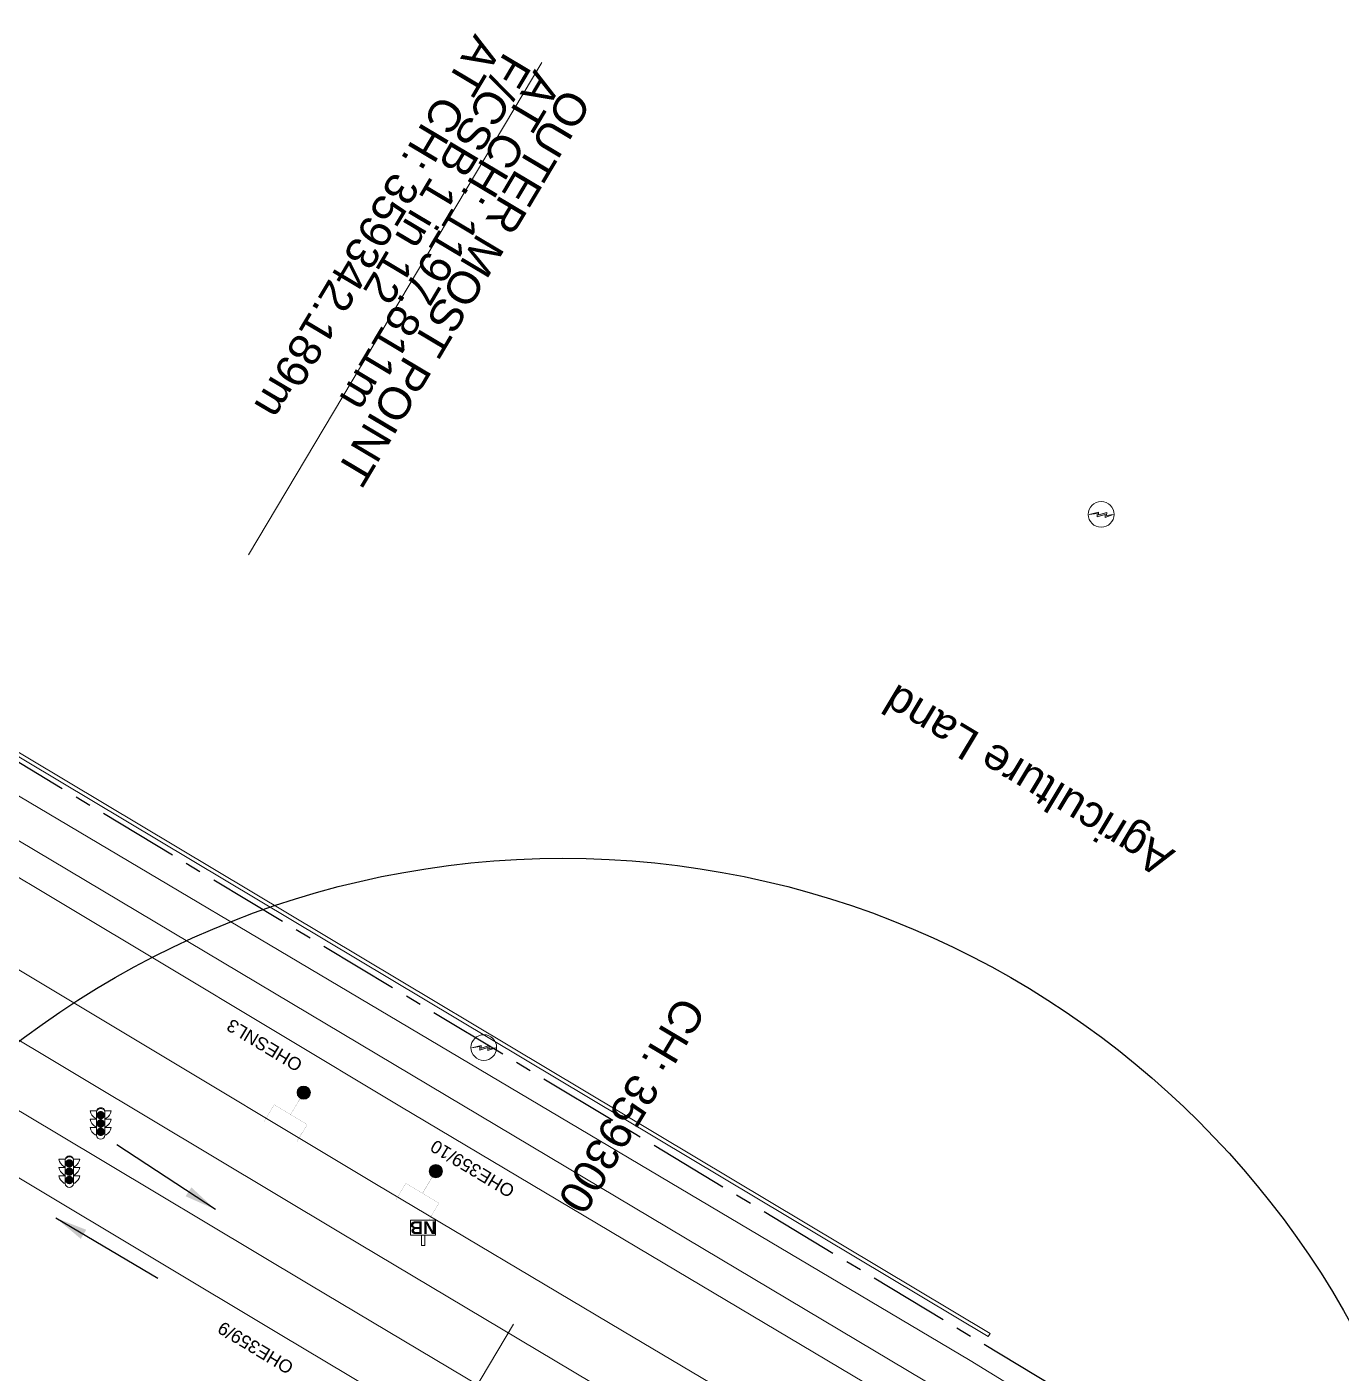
# Model space of a CAD drawing. Header units: metres. Extents: x 593168 to 611286, y 3401475 to 3412398.
# Drawn here: x 594670.1 to 594772.3, y 3411432.6 to 3411537.3 of the extents above; entities that cross this region are included whole.
import ezdxf
from ezdxf.enums import TextEntityAlignment as Align

# ---------------------------------------------------------------- set-up
doc = ezdxf.new("R2010")
doc.units = ezdxf.units.M
doc.header["$MEASUREMENT"] = 0
doc.linetypes.add('CENTER', pattern=[2, 1.25, -0.25, 0.25, -0.25])
for name, color, linetype, lineweight in [('Electric Pole', 251, 'Continuous', 0), ('Existing IR Chainage', 7, 'Continuous', 0), ('Existing IR Track', 143, 'Continuous', 0), ('Name Board', 251, 'Continuous', 0), ('OHE MAST', 8, 'Continuous', 0), ('OHE MAST TEXT', 8, 'Continuous', 0), ("SANEHWAL STN. SRJ'S", 251, 'Continuous', 0), ('Side Details', 251, 'Continuous', 0), ('Sign Board', 251, 'Continuous', 0), ('Subroad Edge', 34, 'Continuous', 0), ('Wing Wall', 7, 'Continuous', 0)]:
    doc.layers.add(name, color=color, linetype=linetype, lineweight=lineweight)
doc.layers.add('Existing Railway Boundary', color=7, linetype='CENTER')
doc.styles.add('NB', font='swissbo.ttf', dxfattribs={"height": 1.5})
doc.styles.get("Standard").update_dxf_attribs({"font": 'arial_0.ttf'})
doc.styles.add('Style-Arial', font='arial_0.ttf')
doc.dimstyles.new('ISO-25', dxfattribs={"dimtxt": 2.5, "dimasz": 2.5, "dimexe": 1.25, "dimexo": 0.625, "dimtad": 1, "dimtxsty": 'Standard', "dimcen": 2.5, "dimadec": 0, "dimazin": 0, "dimtfac": 1, "dimtmove": 0, "dimatfit": 3, "dimfxl": 1, "dimarcsym": 0})

# ---------------------------------------------------------------- blocks, each defined once
blk = doc.blocks.new('EP')
blk.add_hatch(color=8).paths.add_polyline_path([(-0.21, -0.05), (-0.21, 0.16), (-0.93, -0.01), (-0.31, 0.07), (-0.31, -0.19), (0.31, 0), (0.31, -0.24), (0.94, -0.01), (0.41, -0.1), (0.43, 0.15)])
at = {"color": 8}
for p, q in [((-0.93, -0.01), (-0.21, 0.16)), ((-0.31, 0.07), (-0.93, -0.01)), ((-0.31, -0.19), (-0.31, 0.07)), ((0.31, 0), (-0.31, -0.19)), ((-0.21, 0.16), (-0.21, -0.05)), ((-0.21, -0.05), (0.43, 0.15)), ((0.31, -0.24), (0.31, 0)), ((0.43, 0.15), (0.41, -0.1)), ((0.94, -0.01), (0.31, -0.24)), ((0.41, -0.1), (0.94, -0.01))]:
    blk.add_line(p, q, dxfattribs=at)
blk.add_circle((0, 0), 1, dxfattribs=at)
blk = doc.blocks.new('NB')
for p, q in [((-0.98, 0.82), (-0.98, 1.98)), ((-0.98, 1.98), (0.98, 1.98)), ((0.98, 1.98), (0.98, 0.82)), ((-0.98, 0.82), (0.98, 0.82)), ((-0.13, 0.82), (-0.13, 0)), ((-0.13, 0), (0.13, 0)), ((0.13, 0.82), (0.13, 0))]:
    blk.add_line(p, q)
at = {"style": 'NB', "width": 1.025371}
blk.add_text('NB', height=0.988, rotation=180, dxfattribs=at).set_placement((0, 1.39), align=Align.MIDDLE)
blk = doc.blocks.new('SIG')
for color, points in [(1, [(-0.22, 0.42, 0.180295), (-0.01, 0.33, -0.00255), (0.01, 0.33, -0.00255), (0.02, 0.33, 0.180295), (0.23, 0.42, -0.002654), (0.25, 0.44, 0.184495), (0.33, 0.65, 1.000001), (-0.32, 0.65, 0.184495), (-0.24, 0.44, -0.002654)]), (2, [(0.23, -0.23, -0.002654), (0.25, -0.21, 0.184495), (0.33, 0.01, 1.000001), (-0.32, 0.01, 0.184495), (-0.24, -0.21, -0.002654), (-0.22, -0.23, 0.180295), (-0.01, -0.32, -0.00255), (0.01, -0.32, -0.00255), (0.02, -0.32, 0.180295)]), (3, [(0.23, -0.88, -0.002654), (0.25, -0.86, 0.184495), (0.33, -0.64, 1.000001), (-0.32, -0.64, 0.184495), (-0.24, -0.86, -0.002654), (-0.22, -0.88, 0.395599)])]:
    blk.add_hatch(color=color).paths.add_polyline_path(points)
for p, q in [((-0.31, 0.98), (-0.32, -0.9)), ((0.33, -0.9), (0.32, 0.98))]:
    blk.add_line(p, q)
for points in [[(-0.31, 0.98), (-0.81, 0.98, 0.198758), (-0.42, 0.41, 0.003814), (-0.31, 0.39, 0.003814)], [(-0.31, 0.33), (-0.81, 0.33, 0.198758), (-0.42, -0.23, 0.003727), (-0.32, -0.26, 0.003727)], [(0.32, 0.98), (0.82, 0.98, -0.198758), (0.44, 0.41, -0.003814), (0.32, 0.39, -0.003814)], [(0.32, 0.33), (0.82, 0.33, -0.198758), (0.44, -0.23, -0.003727), (0.33, -0.26, -0.003727)], [(-0.32, -0.32), (-0.81, -0.32, 0.198758), (-0.42, -0.88, 0.003639), (-0.32, -0.9)], [(0.33, -0.32), (0.82, -0.32, -0.198758), (0.44, -0.88, -0.003639), (0.33, -0.9)]]:
    blk.add_lwpolyline(points, format="xyb")
for centre, radius, start, end in [((0.01, 0.91), 0.324, 12.4049, 167.5951), ((0.01, 0.81), 0.357, 27.7578, 152.2422), ((0.01, -0.9), 0.324, 181.4572, 358.5428)]:
    blk.add_arc(centre, radius, start, end)
blk = doc.blocks.new('OHE MAST')
h = blk.add_hatch(color=256)
h.dxf.hatch_style = 1
edge = h.paths.add_edge_path()
edge.add_arc((0, 0), 0.514, 0, 360)
at = {"const_width": 0.01}
for points in [[(1.5, 3.5), (1.5, 2), (-1.5, 2), (-1.5, 3.5)], [(0, 2), (0, 0)]]:
    blk.add_lwpolyline(points, dxfattribs=at)
blk.add_circle((0, 0), 0.514)

msp = doc.modelspace()

# ---------------------------------------------------------------- linework, layer by layer
at = {"color": 3}
msp.add_circle((594711.814, 3411402.6123), 70, dxfattribs=at)
at = {"layer": 'Existing IR Chainage', "color": 7, "linetype": 'Continuous', "lineweight": 13, "flags": 128}
msp.add_lwpolyline([(594707.9759, 3411436.3933), (594702.8482, 3411427.8081)], dxfattribs=at)
at = {"layer": 'Existing IR Track', "flags": 128}
for points in [[(594769.2937, 3411411.5087), (594738.2403, 3411430.0717), (594719.6103, 3411441.1562), (594699.1271, 3411453.3433), (594680.2945, 3411464.6285), (594660.0293, 3411476.7721), (594641.4131, 3411487.8684), (594622.8963, 3411498.9055), (594608.1998, 3411507.7401), (594594.524, 3411515.9611), (594578.5731, 3411525.4629), (594563.6823, 3411534.332)], [(594767.2177, 3411405.5967), (594751.5359, 3411414.9735), (594736.3358, 3411424.0624), (594716.4471, 3411435.8747), (594697.173, 3411447.3216), (594677.1269, 3411459.3397), (594657.271, 3411471.2437), (594638.2566, 3411482.5939), (594618.8021, 3411494.2072), (594605.0367, 3411502.4598), (594591.7052, 3411510.452), (594575.409, 3411520.1748), (594560.6335, 3411528.9904)], [(594884.9352, 3411331.8857), (594849.4513, 3411351.8555), (594833.2611, 3411361.1098), (594817.8409, 3411369.9185), (594803.1366, 3411378.7315), (594788.5482, 3411387.3254), (594776.341, 3411394.6361), (594765.1549, 3411401.3355), (594749.1059, 3411410.9154), (594733.6812, 3411420.1226), (594714.0336, 3411431.8402), (594694.5094, 3411443.4841), (594674.7196, 3411455.3201), (594666.0839, 3411460.485), (594654.6508, 3411467.2947), (594638.1544, 3411477.136), (594635.0542, 3411479.0011), (594632.0941, 3411480.7514), (594616.2079, 3411490.181), (594602.5807, 3411498.3571), (594588.8821, 3411506.5762), (594572.9618, 3411516.0885)], [(594848.6475, 3411345.9742), (594830.4478, 3411356.8192), (594815.0696, 3411365.983), (594800.3615, 3411374.7983), (594785.7541, 3411383.551), (594773.9248, 3411390.606), (594762.0722, 3411397.675), (594746.6933, 3411406.8845), (594731.1568, 3411416.1884), (594711.6308, 3411427.8272), (594691.999, 3411439.5288), (594672.4176, 3411451.2241), (594652.249, 3411463.2701), (594633.4137, 3411474.5054), (594622.442, 3411481.0482), (594619.219, 3411482.9325), (594616.37, 3411484.6175), (594600.1637, 3411494.3212), (594587.994, 3411501.6087), (594586.2924, 3411502.609), (594573.6749, 3411510.1435)], [(594843.8742, 3411343.5782), (594828.137, 3411352.9594), (594812.4017, 3411362.3396), (594797.852, 3411371.0767), (594783.3004, 3411379.8149), (594771.6345, 3411386.7797), (594759.9694, 3411393.744), (594744.3819, 3411403.0275), (594728.7949, 3411412.3108), (594709.3096, 3411423.9489), (594689.8243, 3411435.587), (594670.0067, 3411447.448), (594650.1883, 3411459.3096), (594631.1296, 3411470.6937), (594612.0734, 3411482.0763), (594597.929, 3411490.5859), (594583.7813, 3411499.0973), (594568.3129, 3411508.3231)]]:
    msp.add_lwpolyline(points, dxfattribs=at)
at = {"layer": 'Existing Railway Boundary', "ltscale": 5}
msp.add_lwpolyline([(595219.3757, 3411224.4926), (595139.956, 3411236.51), (595055.2514, 3411260.2607), (595055.2471, 3411260.3203), (595019.6301, 3411275.5296), (595019.8343, 3411275.5642), (594996.1386, 3411287.071), (594964.5551, 3411304.37), (594878.4143, 3411354.1285), (594195.4154, 3411765.8048), (594139.4384, 3411820.4266), (594013.2418, 3411902.9335), (593973.1737, 3411931.7423), (593936.2204, 3411951.7466)], dxfattribs=at)
at = {"layer": "SANEHWAL STN. SRJ'S", "lineweight": 13, "flags": 128}
msp.add_lwpolyline([(594710.1575, 3411534.5198), (594687.36, 3411496.2245)], dxfattribs=at)
at = {"layer": 'Subroad Edge'}
for points in [[(594743.4914, 3411433.5636, 256.252), (594625.8162, 3411503.3334, 256.1021), (594565.4057, 3411539.8208, 256.0261), (594494.0908, 3411582.2968, 256.191), (594426.3824, 3411623.0386, 256.0981), (594414.3151, 3411630.279, 256.0251), (594392.0459, 3411643.6024, 256.0181), (594332.2068, 3411679.0563, 256.141), (594277.4658, 3411712.2587, 256.196), (594236.9134, 3411736.3523, 256.168), (594204.317, 3411753.9367, 256.188), (594179.417, 3411772.9736, 256.324), (594168.7041, 3411785.0447, 256.251), (594160.2137, 3411800.1846, 256.271), (594124.6682, 3411830.2902, 256.418), (594103.7824, 3411844.1325, 256.5319), (594084.0928, 3411858.7686, 256.8268), (594068.7511, 3411869.013, 256.7349), (594027.3444, 3411891.9881, 256.8348)], [(594741.3132, 3411431.1755, 256.366), (594624.0587, 3411501.0332, 256.14), (594563.9086, 3411537.0264, 256.121), (594492.3074, 3411580.1653, 256.196), (594425.254, 3411620.5933, 256.132), (594413.1004, 3411627.8898, 256.0831), (594390.6829, 3411641.0931, 256.0761), (594330.8517, 3411676.6707, 256.183), (594275.8019, 3411709.961, 256.22), (594235.3906, 3411734.1183, 256.184), (594202.4252, 3411751.0938, 256.409), (594175.6376, 3411770.1478, 256.412), (594165.7046, 3411782.3655, 256.297), (594156.6771, 3411797.4123, 256.159), (594123.5115, 3411827.4402, 256.367), (594101.8387, 3411841.914, 256.5059), (594081.7943, 3411855.4943, 256.9168), (594063.7375, 3411866.4897, 256.8408), (594025.8282, 3411889.3214, 256.7929)], [(594854.427, 3411479.5024, 256.268), (594831.0478, 3411444.7671, 256.401), (594819.3203, 3411427.6456, 256.443), (594811.4955, 3411416.3075, 256.402), (594803.4007, 3411404.6977, 256.6379), (594799.0332, 3411399.4553, 256.9038), (594743.4914, 3411433.5636, 256.252)]]:
    msp.add_polyline3d(points, dxfattribs=at)
at = {"layer": 'Wing Wall'}
msp.add_polyline3d([(594566.7658, 3411541.9324, 256.6079), (594744.8882, 3411435.4281, 256.4859), (594745.0535, 3411435.6549, 256.5019), (594566.907, 3411542.2043, 256.6069), (594427.6473, 3411625.4311, 256.285), (594393.1334, 3411645.9859, 256.411), (594319.6121, 3411689.8167, 256.9318), (594319.5385, 3411689.5439, 256.9258), (594392.9339, 3411645.7499, 256.42), (594427.4322, 3411625.1571, 256.31), (594566.7658, 3411541.9324, 256.6079)], dxfattribs=at)

# ---------------------------------------------------------------- block references
at = {"layer": 'Electric Pole', "xscale": 0.9997078269980546, "yscale": 0.9997078269980546, "zscale": 0.9997078269980546}
for p in [(594753.6822, 3411499.3656, 255.5412), (594705.6552, 3411457.8938, 262.7681)]:
    msp.add_blockref('EP', p, dxfattribs=at)
at = {"layer": 'Name Board', "xscale": 0.9997078269980546, "yscale": 0.9997078269980546, "zscale": 0.9997078269980546}
msp.add_blockref('NB', (594700.9257, 3411442.4943, 257.4846), dxfattribs=at)
at = {"layer": 'OHE MAST', "rotation": 149.0208306544456}
for p in [(594691.6479, 3411454.3884), (594701.9205, 3411448.2831)]:
    msp.add_blockref('OHE MAST', p, dxfattribs=at)
at = {"layer": 'Sign Board', "xscale": 0.9997078269980546, "yscale": 0.9997078269980546, "zscale": 0.9997078269980546}
for p in [(594675.8448, 3411451.9846, 257.0268), (594673.4053, 3411448.2349, 257.0628)]:
    msp.add_blockref('SIG', p, dxfattribs=at)

# ---------------------------------------------------------------- texts
at = {"layer": 'Existing IR Chainage', "color": 7, "lineweight": 0, "insert": (594712.3882, 3411445.4059), "char_height": 2.5, "attachment_point": 6, "rotation": 239.151145, "line_spacing_factor": 0.60036, "style": 'Style-Arial'}
msp.add_mtext('CH: 359300', dxfattribs=at)
at = {"layer": 'OHE MAST TEXT'}
for s, p in [('OHESNL3', (594691.648, 3411456.8139, 259.114)), ('OHE359/10', (594708.16, 3411447.0159, 260.148)), ('OHE359/9', (594690.9533, 3411433.2828, 256.665))]:
    msp.add_text(s, height=1, rotation=149, dxfattribs=at).set_placement(p)
at = {"layer": "SANEHWAL STN. SRJ'S", "lineweight": 13, "insert": (594709.5206, 3411534.1014), "char_height": 2.5, "width": 39.791815, "attachment_point": 4, "rotation": 239.23426, "line_spacing_factor": 0.648, "style": 'Style-Arial'}
msp.add_mtext('OUTER MOST POINT AT CH: 1197.811m \\PF/CSB 1 in 12\\PAT CH: 359342.189m', dxfattribs=at)
at = {"layer": 'Side Details'}
msp.add_text('Agriculture Land', height=2.5, rotation=149, dxfattribs=at).set_placement((594759.5313, 3411473.154, 156.3202))

# ---------------------------------------------------------------- leaders
at = {"layer": 'Existing IR Track', "color": 7, "lineweight": -3}
for points in [[(594684.7701, 3411445.3022), (594677.1095, 3411450.3307)], [(594672.3634, 3411444.6425), (594680.2938, 3411439.955)]]:
    msp.add_leader(points, dimstyle='ISO-25', override={"dimtxt": 3, "dimasz": 2.5, "dimtad": 0, "dimdec": 3, "dimzin": 2, "dimtdec": 3}, dxfattribs=at)

doc.saveas('drawing.dxf')
